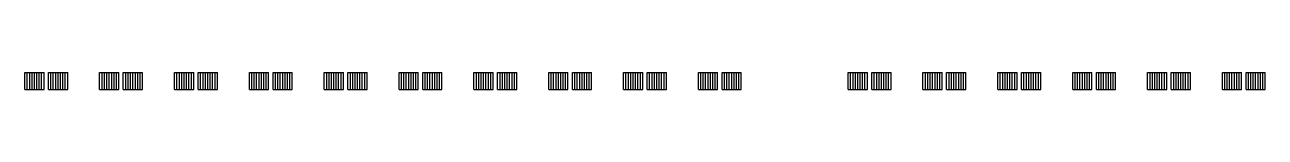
# Model space of a CAD drawing. Header units: millimetres. Extents: x 98 to 20644, y -7467 to -6136.
# Drawn here: x 10800 to 20644, y -6293 to -6156 of the extents above; entities that cross this region are included whole.
import ezdxf

# ---------------------------------------------------------------- set-up
doc = ezdxf.new("R2010")
doc.units = ezdxf.units.MM

# ---------------------------------------------------------------- blocks, each defined once
blk = doc.blocks.new('*T30')
at = {"linetype": 'ByBlock', "lineweight": -2, "transparency": 16777216}
for p, q in [((0, 0), (0, 136.7)), ((0, 136.7), (152.7, 136.7)), ((19.7, 0), (19.7, 136.7)), ((38.7, 0), (38.7, 136.7)), ((57.7, 0), (57.7, 136.7)), ((76.7, 0), (76.7, 136.7)), ((95.7, 0), (95.7, 136.7)), ((114.7, 0), (114.7, 136.7)), ((133.7, 0), (133.7, 136.7)), ((152.7, 0), (152.7, 136.7)), ((187.8, 0), (187.8, 136.7)), ((187.8, 136.7), (342.4, 136.7)), ((207.4, 0), (207.4, 136.7)), ((226.4, 0), (226.4, 136.7)), ((245.5, 0), (245.5, 136.7)), ((264.5, 0), (264.5, 136.7)), ((283.5, 0), (283.5, 136.7)), ((302.5, 0), (302.5, 136.7)), ((321.5, 0), (321.5, 136.7)), ((342.4, 0), (342.4, 136.7)), ((594, 0), (594, 136.7)), ((594, 136.7), (746.7, 136.7)), ((613.7, 0), (613.7, 136.7)), ((632.7, 0), (632.7, 136.7)), ((651.7, 0), (651.7, 136.7)), ((670.7, 0), (670.7, 136.7)), ((689.7, 0), (689.7, 136.7)), ((708.7, 0), (708.7, 136.7)), ((727.7, 0), (727.7, 136.7)), ((746.7, 0), (746.7, 136.7)), ((781.8, 0), (781.8, 136.7)), ((781.8, 136.7), (934.5, 136.7)), ((801.5, 0), (801.5, 136.7)), ((820.5, 0), (820.5, 136.7)), ((839.5, 0), (839.5, 136.7)), ((858.5, 0), (858.5, 136.7)), ((877.5, 0), (877.5, 136.7)), ((896.5, 0), (896.5, 136.7)), ((915.5, 0), (915.5, 136.7)), ((934.5, 0), (934.5, 136.7)), ((1188, 0), (1188, 136.7)), ((1188, 136.7), (1340.7, 136.7)), ((1207.7, 0), (1207.7, 136.7)), ((1226.7, 0), (1226.7, 136.7)), ((1245.7, 0), (1245.7, 136.7)), ((1264.7, 0), (1264.7, 136.7)), ((1283.7, 0), (1283.7, 136.7)), ((1302.7, 0), (1302.7, 136.7)), ((1321.7, 0), (1321.7, 136.7)), ((1340.7, 0), (1340.7, 136.7)), ((1375.8, 0), (1375.8, 136.7)), ((1375.8, 136.7), (1528.5, 136.7)), ((1395.5, 0), (1395.5, 136.7)), ((1414.5, 0), (1414.5, 136.7)), ((1433.5, 0), (1433.5, 136.7)), ((1452.5, 0), (1452.5, 136.7)), ((1471.5, 0), (1471.5, 136.7)), ((1490.5, 0), (1490.5, 136.7)), ((1509.5, 0), (1509.5, 136.7)), ((1528.5, 0), (1528.5, 136.7)), ((1782, 0), (1782, 136.7)), ((1782, 136.7), (1934.7, 136.7)), ((1801.7, 0), (1801.7, 136.7)), ((1820.7, 0), (1820.7, 136.7)), ((1839.7, 0), (1839.7, 136.7)), ((1858.7, 0), (1858.7, 136.7)), ((1877.7, 0), (1877.7, 136.7)), ((1896.7, 0), (1896.7, 136.7)), ((1915.7, 0), (1915.7, 136.7)), ((1934.7, 0), (1934.7, 136.7)), ((1969.8, 0), (1969.8, 136.7)), ((1969.8, 136.7), (2122.5, 136.7)), ((1989.5, 0), (1989.5, 136.7)), ((2008.5, 0), (2008.5, 136.7)), ((2027.5, 0), (2027.5, 136.7)), ((2046.5, 0), (2046.5, 136.7)), ((2065.5, 0), (2065.5, 136.7)), ((2084.5, 0), (2084.5, 136.7)), ((2103.5, 0), (2103.5, 136.7)), ((2122.5, 0), (2122.5, 136.7)), ((2376, 0), (2376, 136.7)), ((2376, 136.7), (2528.7, 136.7)), ((2395.7, 0), (2395.7, 136.7)), ((2414.7, 0), (2414.7, 136.7)), ((2433.7, 0), (2433.7, 136.7)), ((2452.7, 0), (2452.7, 136.7)), ((2471.7, 0), (2471.7, 136.7)), ((2490.7, 0), (2490.7, 136.7)), ((2509.7, 0), (2509.7, 136.7)), ((2528.7, 0), (2528.7, 136.7)), ((2563.8, 0), (2563.8, 136.7)), ((2563.8, 136.7), (2716.5, 136.7)), ((2583.5, 0), (2583.5, 136.7)), ((2602.5, 0), (2602.5, 136.7)), ((2621.5, 0), (2621.5, 136.7)), ((2640.5, 0), (2640.5, 136.7)), ((2659.5, 0), (2659.5, 136.7)), ((2678.5, 0), (2678.5, 136.7)), ((2697.5, 0), (2697.5, 136.7)), ((2716.5, 0), (2716.5, 136.7)), ((2970, 0), (2970, 136.7)), ((2970, 136.7), (3122.7, 136.7)), ((2989.7, 0), (2989.7, 136.7)), ((3008.7, 0), (3008.7, 136.7)), ((3027.7, 0), (3027.7, 136.7)), ((3046.7, 0), (3046.7, 136.7)), ((3065.7, 0), (3065.7, 136.7)), ((3084.7, 0), (3084.7, 136.7)), ((3103.7, 0), (3103.7, 136.7)), ((3122.7, 0), (3122.7, 136.7)), ((3157.8, 0), (3157.8, 136.7)), ((3157.8, 136.7), (3310.5, 136.7)), ((3177.5, 0), (3177.5, 136.7)), ((3196.5, 0), (3196.5, 136.7)), ((3215.5, 0), (3215.5, 136.7)), ((3234.5, 0), (3234.5, 136.7)), ((3253.5, 0), (3253.5, 136.7)), ((3272.5, 0), (3272.5, 136.7)), ((3291.5, 0), (3291.5, 136.7)), ((3310.5, 0), (3310.5, 136.7)), ((3564, 0), (3564, 136.7)), ((3564, 136.7), (3716.7, 136.7)), ((3583.7, 0), (3583.7, 136.7)), ((3602.7, 0), (3602.7, 136.7)), ((3621.7, 0), (3621.7, 136.7)), ((3640.7, 0), (3640.7, 136.7)), ((3659.7, 0), (3659.7, 136.7)), ((3678.7, 0), (3678.7, 136.7)), ((3697.7, 0), (3697.7, 136.7)), ((3716.7, 0), (3716.7, 136.7)), ((3751.8, 0), (3751.8, 136.7)), ((3751.8, 136.7), (3904.5, 136.7)), ((3771.5, 0), (3771.5, 136.7)), ((3790.5, 0), (3790.5, 136.7)), ((3809.5, 0), (3809.5, 136.7)), ((3828.5, 0), (3828.5, 136.7)), ((3847.5, 0), (3847.5, 136.7)), ((3866.5, 0), (3866.5, 136.7)), ((3885.5, 0), (3885.5, 136.7)), ((3904.5, 0), (3904.5, 136.7)), ((4158, 0), (4158, 136.7)), ((4158, 136.7), (4310.7, 136.7)), ((4177.7, 0), (4177.7, 136.7)), ((4196.7, 0), (4196.7, 136.7)), ((4215.7, 0), (4215.7, 136.7)), ((4234.7, 0), (4234.7, 136.7)), ((4253.7, 0), (4253.7, 136.7)), ((4272.7, 0), (4272.7, 136.7)), ((4291.7, 0), (4291.7, 136.7)), ((4310.7, 0), (4310.7, 136.7)), ((4345.8, 0), (4345.8, 136.7)), ((4345.8, 136.7), (4498.5, 136.7)), ((4365.5, 0), (4365.5, 136.7)), ((4384.5, 0), (4384.5, 136.7)), ((4403.5, 0), (4403.5, 136.7)), ((4422.5, 0), (4422.5, 136.7)), ((4441.5, 0), (4441.5, 136.7)), ((4460.5, 0), (4460.5, 136.7)), ((4479.5, 0), (4479.5, 136.7)), ((4498.5, 0), (4498.5, 136.7)), ((4752, 0), (4752, 136.7)), ((4752, 136.7), (4904, 136.7)), ((4771, 0), (4771, 136.7)), ((4790, 0), (4790, 136.7)), ((4809, 0), (4809, 136.7)), ((4828, 0), (4828, 136.7)), ((4847, 0), (4847, 136.7)), ((4866, 0), (4866, 136.7)), ((4885, 0), (4885, 136.7)), ((4904, 0), (4904, 136.7)), ((4939.8, 0), (4939.8, 136.7)), ((4939.8, 136.7), (5091.8, 136.7)), ((4958.8, 0), (4958.8, 136.7)), ((4977.8, 0), (4977.8, 136.7)), ((4996.8, 0), (4996.8, 136.7)), ((5015.8, 0), (5015.8, 136.7)), ((5034.8, 0), (5034.8, 136.7)), ((5053.8, 0), (5053.8, 136.7)), ((5072.8, 0), (5072.8, 136.7)), ((5091.8, 0), (5091.8, 136.7)), ((5346, 0), (5346, 136.7)), ((5346, 136.7), (5498, 136.7)), ((5365, 0), (5365, 136.7)), ((5384, 0), (5384, 136.7)), ((5403, 0), (5403, 136.7)), ((5422, 0), (5422, 136.7)), ((5441, 0), (5441, 136.7)), ((5460, 0), (5460, 136.7)), ((5479, 0), (5479, 136.7)), ((5498, 0), (5498, 136.7)), ((5533.8, 0), (5533.8, 136.7)), ((5533.8, 136.7), (5685.8, 136.7)), ((5552.8, 0), (5552.8, 136.7)), ((5571.8, 0), (5571.8, 136.7)), ((5590.8, 0), (5590.8, 136.7)), ((5609.8, 0), (5609.8, 136.7)), ((5628.8, 0), (5628.8, 136.7)), ((5647.8, 0), (5647.8, 136.7)), ((5666.8, 0), (5666.8, 136.7)), ((5685.8, 0), (5685.8, 136.7)), ((0, 0), (152.7, 0)), ((187.8, 0), (342.4, 0)), ((594, 0), (746.7, 0)), ((781.8, 0), (934.5, 0)), ((1188, 0), (1340.7, 0)), ((1375.8, 0), (1528.5, 0)), ((1782, 0), (1934.7, 0)), ((1969.8, 0), (2122.5, 0)), ((2376, 0), (2528.7, 0)), ((2563.8, 0), (2716.5, 0)), ((2970, 0), (3122.7, 0)), ((3157.8, 0), (3310.5, 0)), ((3564, 0), (3716.7, 0)), ((3751.8, 0), (3904.5, 0)), ((4158, 0), (4310.7, 0)), ((4345.8, 0), (4498.5, 0)), ((4752, 0), (4904, 0)), ((4939.8, 0), (5091.8, 0)), ((5346, 0), (5498, 0)), ((5533.8, 0), (5685.8, 0))]:
    blk.add_line(p, q, dxfattribs=at)
blk = doc.blocks.new('*T31')
at = {"linetype": 'ByBlock', "lineweight": -2, "transparency": 16777216}
for p, q in [((0, 0), (0, 136.7)), ((0, 136.7), (152.7, 136.7)), ((19.7, 0), (19.7, 136.7)), ((38.7, 0), (38.7, 136.7)), ((57.7, 0), (57.7, 136.7)), ((76.7, 0), (76.7, 136.7)), ((95.7, 0), (95.7, 136.7)), ((114.7, 0), (114.7, 136.7)), ((133.7, 0), (133.7, 136.7)), ((152.7, 0), (152.7, 136.7)), ((187.7, 0), (187.7, 136.7)), ((187.7, 136.7), (340.5, 136.7)), ((207.5, 0), (207.5, 136.7)), ((226.5, 0), (226.5, 136.7)), ((245.5, 0), (245.5, 136.7)), ((264.5, 0), (264.5, 136.7)), ((283.5, 0), (283.5, 136.7)), ((302.5, 0), (302.5, 136.7)), ((321.5, 0), (321.5, 136.7)), ((340.5, 0), (340.5, 136.7)), ((594, 0), (594, 136.7)), ((594, 136.7), (746.7, 136.7)), ((613.7, 0), (613.7, 136.7)), ((632.7, 0), (632.7, 136.7)), ((651.7, 0), (651.7, 136.7)), ((670.7, 0), (670.7, 136.7)), ((689.7, 0), (689.7, 136.7)), ((708.7, 0), (708.7, 136.7)), ((727.7, 0), (727.7, 136.7)), ((746.7, 0), (746.7, 136.7)), ((781.8, 0), (781.8, 136.7)), ((781.8, 136.7), (934.5, 136.7)), ((801.5, 0), (801.5, 136.7)), ((820.5, 0), (820.5, 136.7)), ((839.5, 0), (839.5, 136.7)), ((858.5, 0), (858.5, 136.7)), ((877.5, 0), (877.5, 136.7)), ((896.5, 0), (896.5, 136.7)), ((915.5, 0), (915.5, 136.7)), ((934.5, 0), (934.5, 136.7)), ((1188, 0), (1188, 136.7)), ((1188, 136.7), (1340.7, 136.7)), ((1207.7, 0), (1207.7, 136.7)), ((1226.7, 0), (1226.7, 136.7)), ((1245.7, 0), (1245.7, 136.7)), ((1264.7, 0), (1264.7, 136.7)), ((1283.7, 0), (1283.7, 136.7)), ((1302.7, 0), (1302.7, 136.7)), ((1321.7, 0), (1321.7, 136.7)), ((1340.7, 0), (1340.7, 136.7)), ((1375.8, 0), (1375.8, 136.7)), ((1375.8, 136.7), (1528.5, 136.7)), ((1395.5, 0), (1395.5, 136.7)), ((1414.5, 0), (1414.5, 136.7)), ((1433.5, 0), (1433.5, 136.7)), ((1452.5, 0), (1452.5, 136.7)), ((1471.5, 0), (1471.5, 136.7)), ((1490.5, 0), (1490.5, 136.7)), ((1509.5, 0), (1509.5, 136.7)), ((1528.5, 0), (1528.5, 136.7)), ((1782, 0), (1782, 136.7)), ((1782, 136.7), (1934.7, 136.7)), ((1801.7, 0), (1801.7, 136.7)), ((1820.7, 0), (1820.7, 136.7)), ((1839.7, 0), (1839.7, 136.7)), ((1858.7, 0), (1858.7, 136.7)), ((1877.7, 0), (1877.7, 136.7)), ((1896.7, 0), (1896.7, 136.7)), ((1915.7, 0), (1915.7, 136.7)), ((1934.7, 0), (1934.7, 136.7)), ((1969.8, 0), (1969.8, 136.7)), ((1969.8, 136.7), (2122.5, 136.7)), ((1989.5, 0), (1989.5, 136.7)), ((2008.5, 0), (2008.5, 136.7)), ((2027.5, 0), (2027.5, 136.7)), ((2046.5, 0), (2046.5, 136.7)), ((2065.5, 0), (2065.5, 136.7)), ((2084.5, 0), (2084.5, 136.7)), ((2103.5, 0), (2103.5, 136.7)), ((2122.5, 0), (2122.5, 136.7)), ((2376, 0), (2376, 136.7)), ((2376, 136.7), (2528.7, 136.7)), ((2395.7, 0), (2395.7, 136.7)), ((2414.7, 0), (2414.7, 136.7)), ((2433.7, 0), (2433.7, 136.7)), ((2452.7, 0), (2452.7, 136.7)), ((2471.7, 0), (2471.7, 136.7)), ((2490.7, 0), (2490.7, 136.7)), ((2509.7, 0), (2509.7, 136.7)), ((2528.7, 0), (2528.7, 136.7)), ((2563.8, 0), (2563.8, 136.7)), ((2563.8, 136.7), (2716.5, 136.7)), ((2583.5, 0), (2583.5, 136.7)), ((2602.5, 0), (2602.5, 136.7)), ((2621.5, 0), (2621.5, 136.7)), ((2640.5, 0), (2640.5, 136.7)), ((2659.5, 0), (2659.5, 136.7)), ((2678.5, 0), (2678.5, 136.7)), ((2697.5, 0), (2697.5, 136.7)), ((2716.5, 0), (2716.5, 136.7)), ((2970, 0), (2970, 136.7)), ((2970, 136.7), (3122, 136.7)), ((2989, 0), (2989, 136.7)), ((3008, 0), (3008, 136.7)), ((3027, 0), (3027, 136.7)), ((3046, 0), (3046, 136.7)), ((3065, 0), (3065, 136.7)), ((3084, 0), (3084, 136.7)), ((3103, 0), (3103, 136.7)), ((3122, 0), (3122, 136.7)), ((3157.8, 0), (3157.8, 136.7)), ((3157.8, 136.7), (3309.8, 136.7)), ((3176.8, 0), (3176.8, 136.7)), ((3195.8, 0), (3195.8, 136.7)), ((3214.8, 0), (3214.8, 136.7)), ((3233.8, 0), (3233.8, 136.7)), ((3252.8, 0), (3252.8, 136.7)), ((3271.8, 0), (3271.8, 136.7)), ((3290.8, 0), (3290.8, 136.7)), ((3309.8, 0), (3309.8, 136.7)), ((0, 0), (152.7, 0)), ((187.7, 0), (340.5, 0)), ((594, 0), (746.7, 0)), ((781.8, 0), (934.5, 0)), ((1188, 0), (1340.7, 0)), ((1375.8, 0), (1528.5, 0)), ((1782, 0), (1934.7, 0)), ((1969.8, 0), (2122.5, 0)), ((2376, 0), (2528.7, 0)), ((2563.8, 0), (2716.5, 0)), ((2970, 0), (3122, 0)), ((3157.8, 0), (3309.8, 0))]:
    blk.add_line(p, q, dxfattribs=at)
blk = doc.blocks.new('*T130')
at = {"linetype": 'ByBlock', "lineweight": -2, "transparency": 16777216}
for p, q in [((0, 0), (0, 136.7)), ((0, 136.7), (154.6, 136.7)), ((19.6, 0), (19.6, 136.7)), ((38.6, 0), (38.6, 136.7)), ((57.7, 0), (57.7, 136.7)), ((76.7, 0), (76.7, 136.7)), ((95.7, 0), (95.7, 136.7)), ((114.7, 0), (114.7, 136.7)), ((133.7, 0), (133.7, 136.7)), ((154.6, 0), (154.6, 136.7)), ((0, 0), (154.6, 0))]:
    blk.add_line(p, q, dxfattribs=at)
blk = doc.blocks.new('*T131')
at = {"linetype": 'ByBlock', "lineweight": -2, "transparency": 16777216}
for p, q in [((0, 0), (0, 136.7)), ((0, 136.7), (152.7, 136.7)), ((19.7, 0), (19.7, 136.7)), ((38.7, 0), (38.7, 136.7)), ((57.7, 0), (57.7, 136.7)), ((76.7, 0), (76.7, 136.7)), ((95.7, 0), (95.7, 136.7)), ((114.7, 0), (114.7, 136.7)), ((133.7, 0), (133.7, 136.7)), ((152.7, 0), (152.7, 136.7)), ((0, 0), (152.7, 0))]:
    blk.add_line(p, q, dxfattribs=at)
blk = doc.blocks.new('*T132')
at = {"linetype": 'ByBlock', "lineweight": -2, "transparency": 16777216}
for p, q in [((0, 0), (0, 136.7)), ((0, 136.7), (152.7, 136.7)), ((19.7, 0), (19.7, 136.7)), ((38.7, 0), (38.7, 136.7)), ((57.7, 0), (57.7, 136.7)), ((76.7, 0), (76.7, 136.7)), ((95.7, 0), (95.7, 136.7)), ((114.7, 0), (114.7, 136.7)), ((133.7, 0), (133.7, 136.7)), ((152.7, 0), (152.7, 136.7)), ((0, 0), (152.7, 0))]:
    blk.add_line(p, q, dxfattribs=at)
blk = doc.blocks.new('*T133')
at = {"linetype": 'ByBlock', "lineweight": -2, "transparency": 16777216}
for p, q in [((0, 0), (0, 136.7)), ((0, 136.7), (152.7, 136.7)), ((19.7, 0), (19.7, 136.7)), ((38.7, 0), (38.7, 136.7)), ((57.7, 0), (57.7, 136.7)), ((76.7, 0), (76.7, 136.7)), ((95.7, 0), (95.7, 136.7)), ((114.7, 0), (114.7, 136.7)), ((133.7, 0), (133.7, 136.7)), ((152.7, 0), (152.7, 136.7)), ((0, 0), (152.7, 0))]:
    blk.add_line(p, q, dxfattribs=at)
blk = doc.blocks.new('*T134')
at = {"linetype": 'ByBlock', "lineweight": -2, "transparency": 16777216}
for p, q in [((0, 0), (0, 136.7)), ((0, 136.7), (152.7, 136.7)), ((19.7, 0), (19.7, 136.7)), ((38.7, 0), (38.7, 136.7)), ((57.7, 0), (57.7, 136.7)), ((76.7, 0), (76.7, 136.7)), ((95.7, 0), (95.7, 136.7)), ((114.7, 0), (114.7, 136.7)), ((133.7, 0), (133.7, 136.7)), ((152.7, 0), (152.7, 136.7)), ((0, 0), (152.7, 0))]:
    blk.add_line(p, q, dxfattribs=at)
blk = doc.blocks.new('*T135')
at = {"linetype": 'ByBlock', "lineweight": -2, "transparency": 16777216}
for p, q in [((0, 0), (0, 136.7)), ((0, 136.7), (152.7, 136.7)), ((19.7, 0), (19.7, 136.7)), ((38.7, 0), (38.7, 136.7)), ((57.7, 0), (57.7, 136.7)), ((76.7, 0), (76.7, 136.7)), ((95.7, 0), (95.7, 136.7)), ((114.7, 0), (114.7, 136.7)), ((133.7, 0), (133.7, 136.7)), ((152.7, 0), (152.7, 136.7)), ((0, 0), (152.7, 0))]:
    blk.add_line(p, q, dxfattribs=at)
blk = doc.blocks.new('*T136')
at = {"linetype": 'ByBlock', "lineweight": -2, "transparency": 16777216}
for p, q in [((0, 0), (0, 136.7)), ((0, 136.7), (152.7, 136.7)), ((19.7, 0), (19.7, 136.7)), ((38.7, 0), (38.7, 136.7)), ((57.7, 0), (57.7, 136.7)), ((76.7, 0), (76.7, 136.7)), ((95.7, 0), (95.7, 136.7)), ((114.7, 0), (114.7, 136.7)), ((133.7, 0), (133.7, 136.7)), ((152.7, 0), (152.7, 136.7)), ((0, 0), (152.7, 0))]:
    blk.add_line(p, q, dxfattribs=at)
blk = doc.blocks.new('*T137')
at = {"linetype": 'ByBlock', "lineweight": -2, "transparency": 16777216}
for p, q in [((0, 0), (0, 136.7)), ((0, 136.7), (152.7, 136.7)), ((19.7, 0), (19.7, 136.7)), ((38.7, 0), (38.7, 136.7)), ((57.7, 0), (57.7, 136.7)), ((76.7, 0), (76.7, 136.7)), ((95.7, 0), (95.7, 136.7)), ((114.7, 0), (114.7, 136.7)), ((133.7, 0), (133.7, 136.7)), ((152.7, 0), (152.7, 136.7)), ((0, 0), (152.7, 0))]:
    blk.add_line(p, q, dxfattribs=at)
blk = doc.blocks.new('*T138')
at = {"linetype": 'ByBlock', "lineweight": -2, "transparency": 16777216}
for p, q in [((0, 0), (0, 136.7)), ((0, 136.7), (152.7, 136.7)), ((19.7, 0), (19.7, 136.7)), ((38.7, 0), (38.7, 136.7)), ((57.7, 0), (57.7, 136.7)), ((76.7, 0), (76.7, 136.7)), ((95.7, 0), (95.7, 136.7)), ((114.7, 0), (114.7, 136.7)), ((133.7, 0), (133.7, 136.7)), ((152.7, 0), (152.7, 136.7)), ((0, 0), (152.7, 0))]:
    blk.add_line(p, q, dxfattribs=at)
blk = doc.blocks.new('*T139')
at = {"linetype": 'ByBlock', "lineweight": -2, "transparency": 16777216}
for p, q in [((0, 0), (0, 136.7)), ((0, 136.7), (152.7, 136.7)), ((19.7, 0), (19.7, 136.7)), ((38.7, 0), (38.7, 136.7)), ((57.7, 0), (57.7, 136.7)), ((76.7, 0), (76.7, 136.7)), ((95.7, 0), (95.7, 136.7)), ((114.7, 0), (114.7, 136.7)), ((133.7, 0), (133.7, 136.7)), ((152.7, 0), (152.7, 136.7)), ((0, 0), (152.7, 0))]:
    blk.add_line(p, q, dxfattribs=at)
blk = doc.blocks.new('*T140')
at = {"linetype": 'ByBlock', "lineweight": -2, "transparency": 16777216}
for p, q in [((0, 0), (0, 136.7)), ((0, 136.7), (152.7, 136.7)), ((19.7, 0), (19.7, 136.7)), ((38.7, 0), (38.7, 136.7)), ((57.7, 0), (57.7, 136.7)), ((76.7, 0), (76.7, 136.7)), ((95.7, 0), (95.7, 136.7)), ((114.7, 0), (114.7, 136.7)), ((133.7, 0), (133.7, 136.7)), ((152.7, 0), (152.7, 136.7)), ((0, 0), (152.7, 0))]:
    blk.add_line(p, q, dxfattribs=at)
blk = doc.blocks.new('*T141')
at = {"linetype": 'ByBlock', "lineweight": -2, "transparency": 16777216}
for p, q in [((0, 0), (0, 136.7)), ((0, 136.7), (152.7, 136.7)), ((19.7, 0), (19.7, 136.7)), ((38.7, 0), (38.7, 136.7)), ((57.7, 0), (57.7, 136.7)), ((76.7, 0), (76.7, 136.7)), ((95.7, 0), (95.7, 136.7)), ((114.7, 0), (114.7, 136.7)), ((133.7, 0), (133.7, 136.7)), ((152.7, 0), (152.7, 136.7)), ((0, 0), (152.7, 0))]:
    blk.add_line(p, q, dxfattribs=at)
blk = doc.blocks.new('*T142')
at = {"linetype": 'ByBlock', "lineweight": -2, "transparency": 16777216}
for p, q in [((0, 0), (0, 136.7)), ((0, 136.7), (152.7, 136.7)), ((19.7, 0), (19.7, 136.7)), ((38.7, 0), (38.7, 136.7)), ((57.7, 0), (57.7, 136.7)), ((76.7, 0), (76.7, 136.7)), ((95.7, 0), (95.7, 136.7)), ((114.7, 0), (114.7, 136.7)), ((133.7, 0), (133.7, 136.7)), ((152.7, 0), (152.7, 136.7)), ((0, 0), (152.7, 0))]:
    blk.add_line(p, q, dxfattribs=at)
blk = doc.blocks.new('*T143')
at = {"linetype": 'ByBlock', "lineweight": -2, "transparency": 16777216}
for p, q in [((0, 0), (0, 136.7)), ((0, 136.7), (152.7, 136.7)), ((19.7, 0), (19.7, 136.7)), ((38.7, 0), (38.7, 136.7)), ((57.7, 0), (57.7, 136.7)), ((76.7, 0), (76.7, 136.7)), ((95.7, 0), (95.7, 136.7)), ((114.7, 0), (114.7, 136.7)), ((133.7, 0), (133.7, 136.7)), ((152.7, 0), (152.7, 136.7)), ((0, 0), (152.7, 0))]:
    blk.add_line(p, q, dxfattribs=at)
blk = doc.blocks.new('*T144')
at = {"linetype": 'ByBlock', "lineweight": -2, "transparency": 16777216}
for p, q in [((0, 0), (0, 136.7)), ((0, 136.7), (152.7, 136.7)), ((19.7, 0), (19.7, 136.7)), ((38.7, 0), (38.7, 136.7)), ((57.7, 0), (57.7, 136.7)), ((76.7, 0), (76.7, 136.7)), ((95.7, 0), (95.7, 136.7)), ((114.7, 0), (114.7, 136.7)), ((133.7, 0), (133.7, 136.7)), ((152.7, 0), (152.7, 136.7)), ((0, 0), (152.7, 0))]:
    blk.add_line(p, q, dxfattribs=at)
blk = doc.blocks.new('*T145')
at = {"linetype": 'ByBlock', "lineweight": -2, "transparency": 16777216}
for p, q in [((0, 0), (0, 136.705)), ((0, 136.705), (152, 136.705)), ((19, 0), (19, 136.705)), ((38, 0), (38, 136.705)), ((57, 0), (57, 136.705)), ((76, 0), (76, 136.705)), ((95, 0), (95, 136.705)), ((114, 0), (114, 136.705)), ((133, 0), (133, 136.705)), ((152, 0), (152, 136.705)), ((0, 0), (152, 0))]:
    blk.add_line(p, q, dxfattribs=at)
blk = doc.blocks.new('*T146')
at = {"linetype": 'ByBlock', "lineweight": -2, "transparency": 16777216}
for p, q in [((0, 0), (0, 136.705)), ((0, 136.705), (152, 136.705)), ((19, 0), (19, 136.705)), ((38, 0), (38, 136.705)), ((57, 0), (57, 136.705)), ((76, 0), (76, 136.705)), ((95, 0), (95, 136.705)), ((114, 0), (114, 136.705)), ((133, 0), (133, 136.705)), ((152, 0), (152, 136.705)), ((0, 0), (152, 0))]:
    blk.add_line(p, q, dxfattribs=at)
blk = doc.blocks.new('*T147')
at = {"linetype": 'ByBlock', "lineweight": -2, "transparency": 16777216}
for p, q in [((0, 0), (0, 136.705)), ((0, 136.705), (152, 136.705)), ((19, 0), (19, 136.705)), ((38, 0), (38, 136.705)), ((57, 0), (57, 136.705)), ((76, 0), (76, 136.705)), ((95, 0), (95, 136.705)), ((114, 0), (114, 136.705)), ((133, 0), (133, 136.705)), ((152, 0), (152, 136.705)), ((0, 0), (152, 0))]:
    blk.add_line(p, q, dxfattribs=at)
blk = doc.blocks.new('*T148')
at = {"linetype": 'ByBlock', "lineweight": -2, "transparency": 16777216}
for p, q in [((0, 0), (0, 136.705)), ((0, 136.705), (152, 136.705)), ((19, 0), (19, 136.705)), ((38, 0), (38, 136.705)), ((57, 0), (57, 136.705)), ((76, 0), (76, 136.705)), ((95, 0), (95, 136.705)), ((114, 0), (114, 136.705)), ((133, 0), (133, 136.705)), ((152, 0), (152, 136.705)), ((0, 0), (152, 0))]:
    blk.add_line(p, q, dxfattribs=at)
blk = doc.blocks.new('*T149')
at = {"linetype": 'ByBlock', "lineweight": -2, "transparency": 16777216}
for p, q in [((0, 0), (0, 136.7)), ((0, 136.7), (152.8, 136.7)), ((19.8, 0), (19.8, 136.7)), ((38.8, 0), (38.8, 136.7)), ((57.8, 0), (57.8, 136.7)), ((76.8, 0), (76.8, 136.7)), ((95.8, 0), (95.8, 136.7)), ((114.8, 0), (114.8, 136.7)), ((133.8, 0), (133.8, 136.7)), ((152.8, 0), (152.8, 136.7)), ((0, 0), (152.8, 0))]:
    blk.add_line(p, q, dxfattribs=at)
blk = doc.blocks.new('*T150')
at = {"linetype": 'ByBlock', "lineweight": -2, "transparency": 16777216}
for p, q in [((0, 0), (0, 136.7)), ((0, 136.7), (152.7, 136.7)), ((19.7, 0), (19.7, 136.7)), ((38.7, 0), (38.7, 136.7)), ((57.7, 0), (57.7, 136.7)), ((76.7, 0), (76.7, 136.7)), ((95.7, 0), (95.7, 136.7)), ((114.7, 0), (114.7, 136.7)), ((133.7, 0), (133.7, 136.7)), ((152.7, 0), (152.7, 136.7)), ((0, 0), (152.7, 0))]:
    blk.add_line(p, q, dxfattribs=at)
blk = doc.blocks.new('*T151')
at = {"linetype": 'ByBlock', "lineweight": -2, "transparency": 16777216}
for p, q in [((0, 0), (0, 136.7)), ((0, 136.7), (152.7, 136.7)), ((19.7, 0), (19.7, 136.7)), ((38.7, 0), (38.7, 136.7)), ((57.7, 0), (57.7, 136.7)), ((76.7, 0), (76.7, 136.7)), ((95.7, 0), (95.7, 136.7)), ((114.7, 0), (114.7, 136.7)), ((133.7, 0), (133.7, 136.7)), ((152.7, 0), (152.7, 136.7)), ((0, 0), (152.7, 0))]:
    blk.add_line(p, q, dxfattribs=at)
blk = doc.blocks.new('*T152')
at = {"linetype": 'ByBlock', "lineweight": -2, "transparency": 16777216}
for p, q in [((0, 0), (0, 136.7)), ((0, 136.7), (152.7, 136.7)), ((19.7, 0), (19.7, 136.7)), ((38.7, 0), (38.7, 136.7)), ((57.7, 0), (57.7, 136.7)), ((76.7, 0), (76.7, 136.7)), ((95.7, 0), (95.7, 136.7)), ((114.7, 0), (114.7, 136.7)), ((133.7, 0), (133.7, 136.7)), ((152.7, 0), (152.7, 136.7)), ((0, 0), (152.7, 0))]:
    blk.add_line(p, q, dxfattribs=at)
blk = doc.blocks.new('*T153')
at = {"linetype": 'ByBlock', "lineweight": -2, "transparency": 16777216}
for p, q in [((0, 0), (0, 136.7)), ((0, 136.7), (152.7, 136.7)), ((19.7, 0), (19.7, 136.7)), ((38.7, 0), (38.7, 136.7)), ((57.7, 0), (57.7, 136.7)), ((76.7, 0), (76.7, 136.7)), ((95.7, 0), (95.7, 136.7)), ((114.7, 0), (114.7, 136.7)), ((133.7, 0), (133.7, 136.7)), ((152.7, 0), (152.7, 136.7)), ((0, 0), (152.7, 0))]:
    blk.add_line(p, q, dxfattribs=at)
blk = doc.blocks.new('*T154')
at = {"linetype": 'ByBlock', "lineweight": -2, "transparency": 16777216}
for p, q in [((0, 0), (0, 136.7)), ((0, 136.7), (152.7, 136.7)), ((19.7, 0), (19.7, 136.7)), ((38.7, 0), (38.7, 136.7)), ((57.7, 0), (57.7, 136.7)), ((76.7, 0), (76.7, 136.7)), ((95.7, 0), (95.7, 136.7)), ((114.7, 0), (114.7, 136.7)), ((133.7, 0), (133.7, 136.7)), ((152.7, 0), (152.7, 136.7)), ((0, 0), (152.7, 0))]:
    blk.add_line(p, q, dxfattribs=at)
blk = doc.blocks.new('*T155')
at = {"linetype": 'ByBlock', "lineweight": -2, "transparency": 16777216}
for p, q in [((0, 0), (0, 136.7)), ((0, 136.7), (152.7, 136.7)), ((19.7, 0), (19.7, 136.7)), ((38.7, 0), (38.7, 136.7)), ((57.7, 0), (57.7, 136.7)), ((76.7, 0), (76.7, 136.7)), ((95.7, 0), (95.7, 136.7)), ((114.7, 0), (114.7, 136.7)), ((133.7, 0), (133.7, 136.7)), ((152.7, 0), (152.7, 136.7)), ((0, 0), (152.7, 0))]:
    blk.add_line(p, q, dxfattribs=at)
blk = doc.blocks.new('*T156')
at = {"linetype": 'ByBlock', "lineweight": -2, "transparency": 16777216}
for p, q in [((0, 0), (0, 136.7)), ((0, 136.7), (152.7, 136.7)), ((19.7, 0), (19.7, 136.7)), ((38.7, 0), (38.7, 136.7)), ((57.7, 0), (57.7, 136.7)), ((76.7, 0), (76.7, 136.7)), ((95.7, 0), (95.7, 136.7)), ((114.7, 0), (114.7, 136.7)), ((133.7, 0), (133.7, 136.7)), ((152.7, 0), (152.7, 136.7)), ((0, 0), (152.7, 0))]:
    blk.add_line(p, q, dxfattribs=at)
blk = doc.blocks.new('*T157')
at = {"linetype": 'ByBlock', "lineweight": -2, "transparency": 16777216}
for p, q in [((0, 0), (0, 136.7)), ((0, 136.7), (152.7, 136.7)), ((19.7, 0), (19.7, 136.7)), ((38.7, 0), (38.7, 136.7)), ((57.7, 0), (57.7, 136.7)), ((76.7, 0), (76.7, 136.7)), ((95.7, 0), (95.7, 136.7)), ((114.7, 0), (114.7, 136.7)), ((133.7, 0), (133.7, 136.7)), ((152.7, 0), (152.7, 136.7)), ((0, 0), (152.7, 0))]:
    blk.add_line(p, q, dxfattribs=at)
blk = doc.blocks.new('*T158')
at = {"linetype": 'ByBlock', "lineweight": -2, "transparency": 16777216}
for p, q in [((0, 0), (0, 136.705)), ((0, 136.705), (152, 136.705)), ((19, 0), (19, 136.705)), ((38, 0), (38, 136.705)), ((57, 0), (57, 136.705)), ((76, 0), (76, 136.705)), ((95, 0), (95, 136.705)), ((114, 0), (114, 136.705)), ((133, 0), (133, 136.705)), ((152, 0), (152, 136.705)), ((0, 0), (152, 0))]:
    blk.add_line(p, q, dxfattribs=at)
blk = doc.blocks.new('*T159')
at = {"linetype": 'ByBlock', "lineweight": -2, "transparency": 16777216}
for p, q in [((0, 0), (0, 136.705)), ((0, 136.705), (152, 136.705)), ((19, 0), (19, 136.705)), ((38, 0), (38, 136.705)), ((57, 0), (57, 136.705)), ((76, 0), (76, 136.705)), ((95, 0), (95, 136.705)), ((114, 0), (114, 136.705)), ((133, 0), (133, 136.705)), ((152, 0), (152, 136.705)), ((0, 0), (152, 0))]:
    blk.add_line(p, q, dxfattribs=at)

msp = doc.modelspace()

# ---------------------------------------------------------------- block references
for name, p in [('*T30', (10800.3, -6293.1)), ('*T130', (10988.1, -6293.1)), ('*T131', (11394.3, -6293.1)), ('*T132', (11582.1, -6293.1)), ('*T133', (11988.3, -6293.1)), ('*T134', (12176.1, -6293.1)), ('*T135', (12582.3, -6293.1)), ('*T136', (12770.1, -6293.1)), ('*T137', (13176.3, -6293.1)), ('*T138', (13364.1, -6293.1)), ('*T139', (13770.3, -6293.1)), ('*T140', (13958.1, -6293.1)), ('*T141', (14364.3, -6293.1)), ('*T142', (14552.1, -6293.1)), ('*T143', (14958.3, -6293.1)), ('*T144', (15146.1, -6293.1)), ('*T145', (15552.3, -6293.1)), ('*T146', (15740.1, -6293.1)), ('*T147', (16146.3, -6293.1)), ('*T148', (16334.1, -6293.1)), ('*T31', (17334.3, -6293.1)), ('*T149', (17522, -6293.1)), ('*T150', (17928.3, -6293.1)), ('*T151', (18116.1, -6293.1)), ('*T152', (18522.3, -6293.1)), ('*T153', (18710.1, -6293.1)), ('*T154', (19116.3, -6293.1)), ('*T155', (19304.1, -6293.1)), ('*T156', (19710.3, -6293.1)), ('*T157', (19898.1, -6293.1)), ('*T158', (20304.3, -6293.1)), ('*T159', (20492.1, -6293.1))]:
    msp.add_blockref(name, p)

doc.saveas('drawing.dxf')
